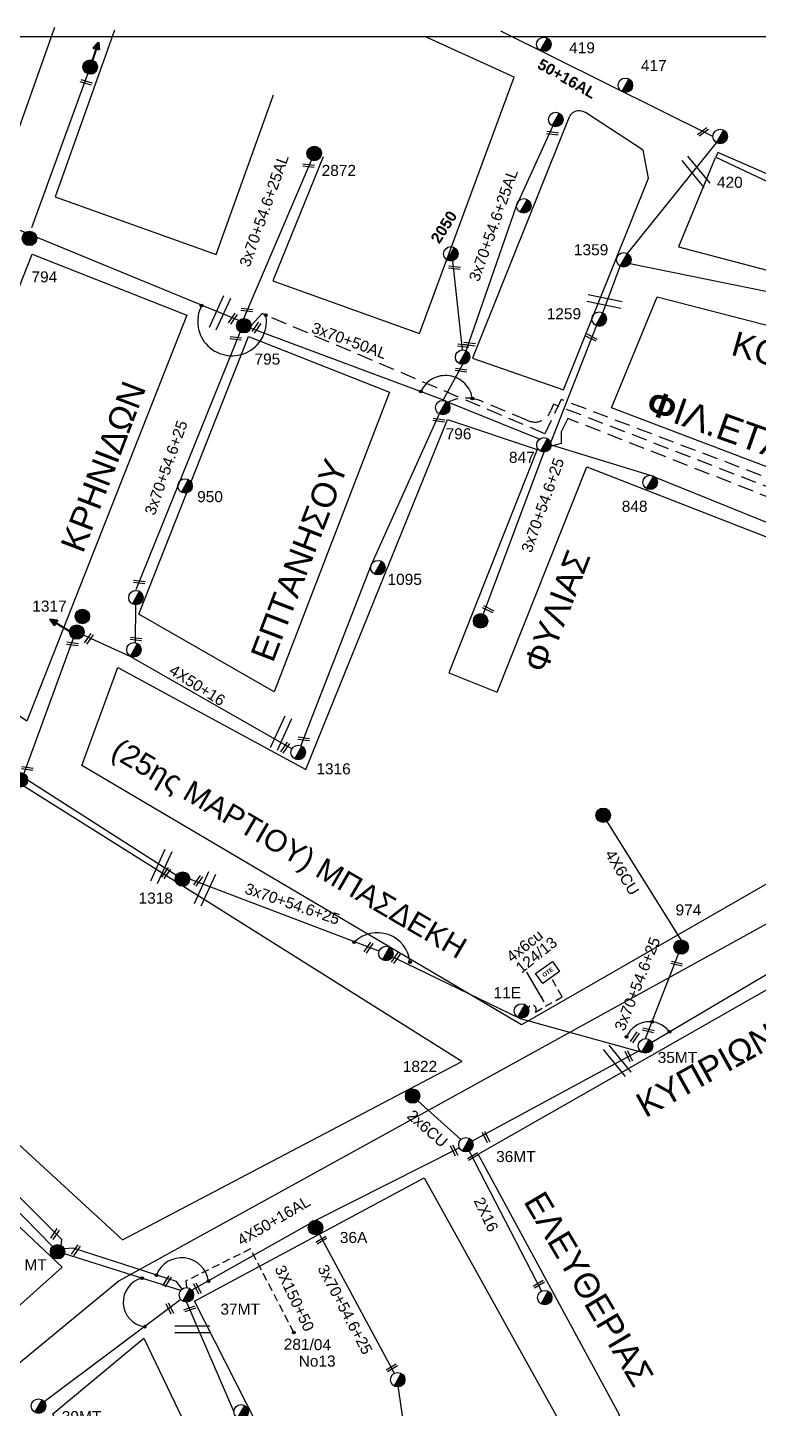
# Model space of a CAD drawing. Header units: millimetres. Extents: x -2449 to 2989, y 8 to 1056.
# Drawn here: x 182.3 to 301.2, y 811.9 to 1036.5 of the extents above; entities that cross this region are included whole.
import ezdxf

# ---------------------------------------------------------------- set-up
doc = ezdxf.new("R2010")
doc.units = ezdxf.units.MM
doc.linetypes.add('DASHED', pattern=[19.05, 12.7, -6.35])
for name, color, linetype in [('Pillar OTE', 7, 'Continuous'), ('Άγνωστα', 7, 'Continuous'), ('Γυμνά εναέρια ΧΤ και ΦΟΠ (3Φ)   4x50+16AL', 7, 'Continuous'), ('Επίτονοι', 7, 'Continuous'), ('Επιγραφές - Σχήματα', 7, 'Continuous'), ('Καλώδια ΧΤ   4x6CU', 7, 'DASHED'), ('Μηχανική τομή', 7, 'Continuous'), ('Στύλος Ξύλινος', 7, 'Continuous'), ('Στύλος Ξύλινος @ 1', 7, 'Continuous'), ('Στύλος ΦΜ', 7, 'Continuous'), ('Στύλος ΦΜ @ 1', 7, 'Continuous'), ('Συνδέσεις', 7, 'Continuous'), ('Συνεστραμμένα ΧΤ   3x70+54.6+25 AL', 7, 'SYN_LINE'), ('Τομή', 7, 'Continuous'), ('Υπόβαθρο ΔΕΗ', 7, 'Continuous'), ('Υπόγεια Καλώδια Δικτύου ΧΤ   .075', 7, 'DASHED'), ('Υπόγεια καλώδια Παροχών ΧΤ   4x6', 7, 'DASHED')]:
    doc.layers.add(name, color=color, linetype=linetype)
doc.styles.add('arial', font='arial.ttf')
doc.styles.get("Standard").update_dxf_attribs({"font": 'arial.ttf'})
doc.linetypes.add('SYN_LINE', pattern='A,0.5,-0.0001,["/\\/\\/\\/",Standard,S=0.1,R=0,X=0,Y=-0.05],-0.25', length=0.7501)
doc.dimstyles.new('ISO-25', dxfattribs={"dimtxt": 2.5, "dimasz": 2.5, "dimexe": 1.25, "dimexo": 0.625, "dimtad": 1, "dimtxsty": 'Standard', "dimcen": 2.5, "dimadec": 0, "dimazin": 0, "dimtfac": 1, "dimtmove": 0, "dimatfit": 3, "dimfxl": 1, "dimarcsym": 0})

# ---------------------------------------------------------------- blocks, each defined once
blk = doc.blocks.new('ΥΠΑΡΧΩΝ ΤΣΙΜΕΝΤΕΝΙΟΣ ΣΤΥΛΟΣ')
at = {"layer": 'Στύλος ΦΜ'}
blk.add_hatch(color=7, dxfattribs=at).paths.add_polyline_path([(-1.29, -2.28, 0.574793), (2.62, 0, 0.268822), (1.3, 2.27)])
at = {"layer": 'Στύλος ΦΜ', "color": 7}
blk.add_line((-1.29, -2.28), (1.3, 2.27), dxfattribs=at)
blk.add_circle((0, 0), 2.62, dxfattribs=at)
at = {"layer": 'Στύλος ΦΜ', "flags": 4}
for tag, p in [('ΑΡΙΘΜΟΣ', (-4.68, 8.05)), ('ΤΥΠΟΣ', (-4.91, 3.03))]:
    blk.add_attdef(tag, p, '', height=4, dxfattribs=at)
blk = doc.blocks.new('ΥΠΑΡΧΩΝ ΞΥΛΙΝΟΣ ΣΤΥΛΟΣ')
at = {"layer": 'Στύλος Ξύλινος'}
h = blk.add_hatch(color=7, dxfattribs=at)
h.paths.add_polyline_path([(-2.62, 0, 0.270008), (-1.29, -2.28), (1.3, 2.27, 0.576266)])
h.paths.add_polyline_path([(-1.29, -2.28, 0.574793), (2.62, 0, 0.268822), (1.3, 2.27)])
at = {"layer": 'Στύλος Ξύλινος', "color": 7}
blk.add_line((-1.29, -2.28), (1.3, 2.27), dxfattribs=at)
blk.add_circle((0, 0), 2.62, dxfattribs=at)
at = {"layer": 'Στύλος Ξύλινος', "flags": 4}
for tag, p in [('ΑΡΙΘΜΟΣ', (-4.91, 8.6)), ('ΤΥΠΟΣ', (-4.85, 3.39))]:
    blk.add_attdef(tag, p, '', height=4, dxfattribs=at)
blk = doc.blocks.new('ΜΗΧΑΝΙΚΗ ΤΟΜΗ')
at = {"layer": 'Μηχανική τομή', "ltscale": 40}
for p, q in [((-1.89, 0.78), (1.89, 0.78)), ((1.89, 0), (-1.89, 0))]:
    blk.add_line(p, q, dxfattribs=at)
blk = doc.blocks.new('ΤΟΜΗ')
at = {"layer": 'Τομή', "ltscale": 40}
for p, q in [((-5.68, 0), (5.68, 0)), ((5.68, -2.33), (-5.68, -2.33))]:
    blk.add_line(p, q, dxfattribs=at)
blk = doc.blocks.new('ΕΠΙΤΟΝΟΣ')
at = {"layer": 'Επίτονοι', "lineweight": 40, "ltscale": 40}
blk.add_hatch(color=256, dxfattribs=at).paths.add_polyline_path([(-1.13, 6.47), (0, 9.1), (1.13, 6.47)])
for p, q in [((-1.13, 6.47), (0, 9.1)), ((1.13, 6.47), (-1.13, 6.47)), ((-1.13, 6.47), (0, 6.47)), ((0, 9.1), (1.13, 6.47)), ((0, 6.47), (0, 0))]:
    blk.add_line(p, q, dxfattribs=at)
blk = doc.blocks.new('_ΣΥΝΔΕΣΗ')
at = {"layer": 'Συνδέσεις', "linetype": 'SYN_LINE', "ltscale": 40}
blk.add_hatch(color=256, dxfattribs=at).paths.add_polyline_path([(0.5, -0.01, 1), (-0.5, -0.01, 1)])
at = {"layer": 'Συνδέσεις'}
blk.add_circle((0, -0.01), 0.5, dxfattribs=at)
blk = doc.blocks.new('PILLAR ΟΤΕ')
at = {"layer": 'Pillar OTE', "ltscale": 40}
blk.add_lwpolyline([(-3.31, 2.02), (3.39, 2.02), (3.39, -1.99), (-3.31, -1.99)], close=True, dxfattribs=at)
at = {"layer": 'Pillar OTE', "insert": (-1.81, 0.71), "char_height": 1.3575, "width": 109.961, "attachment_point": 1}
blk.add_mtext('{\\fArial|b1|i0|c161|p34;OTE}', dxfattribs=at)

msp = doc.modelspace()

# ---------------------------------------------------------------- linework, layer by layer
at = {"layer": 'Άγνωστα', "ltscale": 20}
msp.add_lwpolyline([(293.84, 1018.81), (259.31, 1035.93)], dxfattribs=at)
at = {"layer": 'Άγνωστα', "color": 6, "linetype": 'SYN_LINE', "ltscale": 20}
msp.add_lwpolyline([(279.92, 999.76), (294.44, 1017.79)], dxfattribs=at)
at = {"layer": 'Άγνωστα', "color": 30}
msp.add_lwpolyline([(216.7, 988.85), (182.45, 1002.95), (155.49, 1014.29), (153.4, 1015.03), (119.16, 1016.79)], dxfattribs=at)
at = {"layer": 'Άγνωστα', "color": 62, "linetype": 'SYN_LINE', "ltscale": 20}
for points in [[(217.53, 989.19), (228.51, 1014.95)], [(288.66, 888.1), (276.61, 907.36)]]:
    msp.add_lwpolyline(points, dxfattribs=at)
at = {"layer": 'Άγνωστα', "color": 6, "linetype": 'SYN_LINE', "ltscale": 10}
msp.add_lwpolyline([(275.93, 990.11), (278.75, 997.72)], dxfattribs=at)
at = {"layer": 'Άγνωστα', "color": 62}
msp.add_lwpolyline([(250.31, 975.78), (218.63, 987.6)], dxfattribs=at)
at = {"layer": 'Άγνωστα', "color": 85}
msp.add_lwpolyline([(265.63, 969.56), (250.46, 975.71)], dxfattribs=at)
at = {"layer": 'Άγνωστα', "color": 85, "linetype": 'SYN_LINE', "ltscale": 20}
msp.add_lwpolyline([(249.29, 973.67), (238.26, 949.13), (226.8, 919.69)], dxfattribs=at)
at = {"layer": 'Άγνωστα', "color": 62, "linetype": 'SYN_LINE', "ltscale": 8}
msp.add_lwpolyline([(199.9, 936.44), (199.97, 942.6)], dxfattribs=at)
at = {"layer": 'Άγνωστα', "color": 62, "linetype": 'Continuous', "ltscale": 20}
msp.add_lwpolyline([(225.35, 919.17), (199.01, 934.18), (191.41, 937.68)], dxfattribs=at)
at = {"layer": 'Γυμνά εναέρια ΧΤ και ΦΟΠ (3Φ)   4x50+16AL', "color": 1, "ltscale": 0.2}
for points in [[(189.76, 937.15), (181.75, 915.14)], [(182.34, 914.12), (206.56, 898.62)]]:
    msp.add_lwpolyline(points, dxfattribs=at)
at = {"layer": 'Γυμνά εναέρια ΧΤ και ΦΟΠ (3Φ)   4x50+16AL', "color": 27, "linetype": 'SYN_LINE', "ltscale": 20}
msp.add_lwpolyline([(281.84, 870.03), (254.68, 855.35)], dxfattribs=at)
at = {"layer": 'Γυμνά εναέρια ΧΤ και ΦΟΠ (3Φ)   4x50+16AL', "color": 27, "linetype": 'SYN_LINE', "ltscale": 10}
msp.add_lwpolyline([(252.84, 855.61), (245.85, 861.9)], dxfattribs=at)
at = {"layer": 'Γυμνά εναέρια ΧΤ και ΦΟΠ (3Φ)   4x50+16AL', "color": 27, "ltscale": 0.2}
for points in [[(252.58, 854.28), (229.17, 842.46), (209.07, 831.09)], [(254.16, 853.7), (265.93, 830.94)]]:
    msp.add_lwpolyline(points, dxfattribs=at)
at = {"layer": 'Γυμνά εναέρια ΧΤ και ΦΟΠ (3Φ)   4x50+16AL', "color": 173, "ltscale": 0.2}
msp.add_lwpolyline([(207.28, 829.56), (185.06, 812.95)], dxfattribs=at)
at = {"layer": 'Επιγραφές - Σχήματα', "color": 27, "linetype": 'SYN_LINE', "ltscale": 15}
msp.add_line((242.5, 815.91), (244.8, 800.15), dxfattribs=at)
at = {"layer": 'Επιγραφές - Σχήματα'}
msp.add_lwpolyline([(38.83, 1035.06), (2041.73, 1035.06), (2041.73, 41.17), (38.83, 41.17)], close=True, dxfattribs=at)
at = {"layer": 'Επιγραφές - Σχήματα', "color": 85, "linetype": 'Continuous', "ltscale": 0.2}
msp.add_lwpolyline([(313.6, 896.8), (197.26, 832.6), (133.72, 780.28)], dxfattribs=at)
at = {"layer": 'Επιγραφές - Σχήματα', "linetype": 'Continuous', "ltscale": 0.2}
msp.add_arc((239.22, 883.9), 5.36, 5.9885, 134.3611, dxfattribs=at)
at = {"layer": 'Επιγραφές - Σχήματα', "color": 7, "linetype": 'Continuous', "ltscale": 0.15}
msp.add_arc((283.51, 870.73), 4.05, 36.5988, 156.9443, dxfattribs=at)
at = {"layer": 'Επιγραφές - Σχήματα', "ltscale": 20}
for centre, radius, start, end in [((207.4, 831.98), 4.4, 7.6633, 159.2266), ((201.9, 829.14), 4.01, 103.308, 262.7354)]:
    msp.add_arc(centre, radius, start, end, dxfattribs=at)
at = {"layer": 'Συνεστραμμένα ΧΤ   3x70+54.6+25 AL', "color": 85, "ltscale": 15}
for p, q in [((261.88, 1007.52), (267.78, 1020.49)), ((253.11, 984.08), (251.52, 998.58))]:
    msp.add_line(p, q, dxfattribs=at)
at = {"layer": 'Συνεστραμμένα ΧΤ   3x70+54.6+25 AL', "color": 85, "ltscale": 20}
msp.add_line((253.69, 983.92), (261.88, 1007.52), dxfattribs=at)
at = {"layer": 'Συνεστραμμένα ΧΤ   3x70+54.6+25 AL', "color": 6, "ltscale": 20}
msp.add_line((280.33, 998.11), (312.19, 991.67), dxfattribs=at)
at = {"layer": 'Συνεστραμμένα ΧΤ   3x70+54.6+25 AL', "color": 85, "ltscale": 8}
msp.add_line((253.11, 981.72), (249.87, 975.87), dxfattribs=at)
at = {"layer": 'Συνεστραμμένα ΧΤ   3x70+54.6+25 AL', "color": 62, "ltscale": 20}
msp.add_line((283.88, 871.44), (317.68, 891.45), dxfattribs=at)
at = {"layer": 'Συνεστραμμένα ΧΤ   3x70+54.6+25 AL', "color": 62, "linetype": 'SYN_LINE', "ltscale": 20}
for p, q in [((240.64, 885.87), (262.5, 875.3)), ((262.5, 875.3), (282.29, 869.82))]:
    msp.add_line(p, q, dxfattribs=at)
at = {"layer": 'Συνεστραμμένα ΧΤ   3x70+54.6+25 AL', "color": 30, "ltscale": 20}
msp.add_line((208.17, 829.15), (215.9, 811.32), dxfattribs=at)
at = {"layer": 'Συνεστραμμένα ΧΤ   3x70+54.6+25 AL', "color": 30, "linetype": 'SYN_LINE', "ltscale": 20}
msp.add_lwpolyline([(183.04, 1003.97), (192.13, 1028.99)], dxfattribs=at)
at = {"layer": 'Συνεστραμμένα ΧΤ   3x70+54.6+25 AL', "color": 62, "linetype": 'SYN_LINE', "ltscale": 20}
for points in [[(199.99, 945.12), (216.95, 986.99)], [(239.53, 886.26), (208.73, 897.99)]]:
    msp.add_lwpolyline(points, dxfattribs=at)
at = {"layer": 'Συνεστραμμένα ΧΤ   3x70+54.6+25 AL', "color": 151, "linetype": 'SYN_LINE', "ltscale": 20}
for points in [[(267.47, 969.01), (274.91, 987.99)], [(267.53, 968.63), (283.62, 963.71), (318.5, 949.6), (354.59, 934.08)], [(266.35, 967.45), (256.45, 941.1)]]:
    msp.add_lwpolyline(points, dxfattribs=at)
at = {"layer": 'Συνεστραμμένα ΧΤ   3x70+54.6+25 AL', "color": 62, "linetype": 'SYN_LINE', "ltscale": 15}
msp.add_lwpolyline([(282.87, 872.02), (288.23, 885.82)], dxfattribs=at)
at = {"layer": 'Συνεστραμμένα ΧΤ   3x70+54.6+25 AL', "color": 173, "linetype": 'SYN_LINE', "ltscale": 20}
for points in [[(147.03, 876.49), (168.1, 856.85), (186.39, 838.2)], [(207.26, 831.07), (188.34, 837.01)]]:
    msp.add_lwpolyline(points, dxfattribs=at)
at = {"layer": 'Συνεστραμμένα ΧΤ   3x70+54.6+25 AL', "color": 27, "linetype": 'SYN_LINE', "ltscale": 20}
for points in [[(187.8, 838.38), (187.89, 839.37), (170.07, 857.13), (168.36, 856.64)], [(207.46, 831.26), (206.54, 832.49), (189.75, 837.92), (188.3, 837.82)]]:
    msp.add_lwpolyline(points, dxfattribs=at)
at = {"layer": 'Υπόβαθρο ΔΕΗ'}
for points in [[(186.7, 1036.51), (178.42, 1013.08), (159.69, 1020.93)], [(196.5, 1036.08), (186.81, 1008.99), (213.04, 999.62), (222.32, 1025.57)], [(230.44, 1015.5), (222.25, 995.34), (246.09, 986.77), (261.52, 1028.46), (246.96, 1035.08)], [(294.2, 1015.35), (288.25, 1000.83), (350.26, 984.54), (342.69, 1018.41)], [(294.29, 1015.44), (304.86, 1010.45), (345.82, 1017.52), (345.57, 1018.85), (304.7, 1011.78), (294.63, 1016.19), (294.29, 1015.44)], [(154.13, 1011.27), (175.53, 1003.15), (152.99, 948.89), (160.98, 943.63), (183.09, 999.65), (208.26, 989.71), (182.19, 923.66), (159.42, 939.42)], [(277.35, 974.67), (284.74, 992.74), (352.88, 975.15), (359.41, 945.53), (357.09, 944.36), (277.35, 974.67)], [(200.44, 941.08), (218.27, 986.26), (241.21, 977.21), (222.47, 928.47), (200.44, 941.08)], [(41.19, 983.27), (197.79, 839.27), (253, 868.32), (153.12, 931.05)], [(265.26, 967.87), (250.85, 931.53), (258.76, 928.39), (273.3, 965.05), (354.94, 933.23), (355.91, 927.84), (262.67, 874.27), (191.18, 916.44), (197.01, 932.42), (227.62, 915.79), (250.67, 972.78), (265.26, 967.87)], [(400.75, 773.51), (253.16, 743.4), (209.52, 829.3), (246.88, 849.35), (270.78, 806.32), (278.67, 810.7), (255.64, 853.24), (361.36, 913.47), (368.45, 909.71), (400.75, 773.51)], [(146.34, 874.11), (187.96, 834.85), (107.17, 762.52), (95.09, 769.75), (146.34, 874.11)], [(228.23, 726.2), (186.42, 810.97), (201.23, 823.27), (245.28, 731.4), (402.94, 762.66), (410.63, 726.48)]]:
    msp.add_lwpolyline(points, dxfattribs=at)
msp.add_lwpolyline([(254.7, 982.72), (269.54, 977.57), (283.36, 1012), (282.49, 1016.6), (273.09, 1022.69, 0.522417), (270.3, 1021.55), (254.7, 982.72)], format="xyb", dxfattribs=at)
at = {"layer": 'Υπόγεια Καλώδια Δικτύου ΧΤ   .075', "color": 30, "linetype": 'DASHED', "ltscale": 0.2}
msp.add_lwpolyline([(330.18, 952.81), (269.16, 976.01), (266.48, 970.45), (220.48, 989.99), (218.71, 988.01)], dxfattribs=at)
at = {"layer": 'Υπόγεια Καλώδια Δικτύου ΧΤ   .075', "color": 62, "linetype": 'DASHED', "ltscale": 0.2}
msp.add_lwpolyline([(329.26, 951.53), (267.9, 975.23), (267.44, 974.21, -0.47133), (263.56, 972.67), (256.07, 975.78, 0.214775), (250.81, 975.58)], format="xyb", dxfattribs=at)
at = {"layer": 'Υπόγεια Καλώδια Δικτύου ΧΤ   .075', "color": 85, "linetype": 'DASHED', "ltscale": 0.2}
msp.add_lwpolyline([(328.73, 949.95), (270.22, 972.93), (269.13, 970.74), (269.13, 968.87), (267.52, 968.44)], dxfattribs=at)
at = {"layer": 'Υπόγεια Καλώδια Δικτύου ΧΤ   .075', "color": 27, "linetype": 'SYN_LINE', "ltscale": 20}
msp.add_lwpolyline([(229.81, 840.18), (241.99, 817.57)], dxfattribs=at)
at = {"layer": 'Υπόγεια Καλώδια Δικτύου ΧΤ   .075', "color": 27, "linetype": 'DASHED', "ltscale": 0.1}
msp.add_lwpolyline([(225.64, 824.21), (218.61, 837.82), (208.09, 832.6), (208.17, 831.5)], dxfattribs=at)
at = {"layer": 'Υπόγεια Καλώδια Δικτύου ΧΤ   .075', "ltscale": 20}
for centre, radius, start, end in [((215.6, 988.72), 5.59, 152.4294, 11.9743), ((250.34, 975.51), 4.4, 7.6633, 155.8698)]:
    msp.add_arc(centre, radius, start, end, dxfattribs=at)
at = {"layer": 'Υπόγεια καλώδια Παροχών ΧΤ   4x6', "color": 62, "linetype": 'DASHED', "ltscale": 0.1}
msp.add_lwpolyline([(263.79, 876.96, -1.228381), (264.95, 876.35), (269.29, 878.84), (267.5, 881.97)], format="xyb", dxfattribs=at)

# ---------------------------------------------------------------- block references
at = {"layer": 'Pillar OTE', "xscale": 0.5, "yscale": 0.5, "zscale": 0.5, "rotation": 35.49474023300456}
msp.add_blockref('PILLAR ΟΤΕ', (266.92, 882.78), dxfattribs=at)
at = {"layer": 'Επίτονοι'}
for p, xscale, yscale, zscale, rotation in [((192.59, 1030.29), 0.449999999999844, 0.449999999999844, 0.449999999999844, 341.4601199995834), ((189.43, 938.13), 0.4499999999998131, 0.4499999999998131, 0.4499999999998131, 58.12569008959393)]:
    msp.add_blockref('ΕΠΙΤΟΝΟΣ', p, dxfattribs=dict(at, xscale=xscale, yscale=yscale, zscale=zscale, rotation=rotation))
at = {"layer": 'Μηχανική τομή'}
for p, xscale, yscale, zscale, rotation in [((191.81, 1027.43), 0.4999999999999997, 0.4999999999999997, 0.4999999999999997, 344.2058916035523), ((292.34, 1019.39), 0.5000000000000183, 0.5000000000000183, 0.5000000000000183, 36.28986384865626), ((267.71, 1019.14), 0.4999999999999997, 0.4999999999999997, 0.4999999999999997, 352.7502968959839), ((228.03, 1013.85), 0.4999999999999997, 0.4999999999999997, 0.4999999999999997, 352.7502968959839), ((251.78, 997.26), 0.4999999999999997, 0.4999999999999997, 0.4999999999999997, 352.7502968959839), ((217.98, 990.38), 0.4999999999999997, 0.4999999999999997, 0.4999999999999997, 352.7502968959839), ((215.58, 989.27), 0.50000000000025, 0.50000000000025, 0.50000000000025, 235.9981890656983), ((219.43, 987.83), 0.50000000000025, 0.50000000000025, 0.50000000000025, 235.9981890656983), ((216.16, 985.76), 0.4999999999999927, 0.4999999999999927, 0.4999999999999927, 352.7502968959855), ((274.16, 986.25), 0.4999999999999999, 0.4999999999999999, 0.4999999999999999, 153.2845514075219), ((253.21, 984.57), 0.4999999999999997, 0.4999999999999997, 0.4999999999999997, 352.7502968959839), ((254.2, 984.83), 0.4999999999999997, 0.4999999999999997, 0.4999999999999997, 352.7502968959839), ((252.82, 980.59), 0.4999999999999927, 0.4999999999999927, 0.4999999999999927, 352.7502968959855), ((249.23, 972.45), 0.4999999999999997, 0.4999999999999997, 0.4999999999999997, 352.7502968959839), ((200.48, 946.13), 0.4999999999999997, 0.4999999999999997, 0.4999999999999997, 352.7502968959839), ((257.36, 942.05), 0.4999999999999999, 0.4999999999999999, 0.4999999999999999, 153.2845514075219), ((192.47, 936.95), 0.4999999999999993, 0.4999999999999993, 0.4999999999999993, 54.91932003904387), ((199.96, 936.85), 0.4999999999999927, 0.4999999999999927, 0.4999999999999927, 352.7502968959855), ((189.62, 936.05), 0.4999999999999927, 0.4999999999999927, 0.4999999999999927, 352.7502968959855), ((227.24, 920.6), 0.4999999999999997, 0.4999999999999997, 0.4999999999999997, 352.7502968959839), ((224.41, 919.26), 0.4999999999999992, 0.4999999999999992, 0.4999999999999992, 54.91932003904387), ((182.27, 915.78), 0.4999999999999927, 0.4999999999999927, 0.4999999999999927, 352.7502968959855), ((205.05, 898.85), 0.5000000000000332, 0.5000000000000332, 0.5000000000000332, 54.91932003904613), ((210.24, 897.59), 0.5000000000000332, 0.5000000000000332, 0.5000000000000332, 54.91932003904613), ((237.96, 886.71), 0.5000000000000332, 0.5000000000000332, 0.5000000000000332, 54.91932003904613), ((242.39, 885.02), 0.5000000000000332, 0.5000000000000332, 0.5000000000000332, 54.91932003904613), ((287.9, 884.03), 0.4999999999999997, 0.4999999999999997, 0.4999999999999997, 346.6079102140548), ((280.98, 872.33), 0.50000000000025, 0.50000000000025, 0.50000000000025, 235.9981890656983), ((283.26, 873.21), 0.4999999999999997, 0.4999999999999997, 0.4999999999999997, 346.6079102140548), ((279.97, 869.08), 0.4999999999999999, 0.4999999999999999, 0.4999999999999999, 296.5928628594707), ((256.75, 855.91), 0.5, 0.5, 0.5, 296.5928628594707), ((251.55, 853.73), 0.4999999999999725, 0.4999999999999725, 0.4999999999999725, 296.5928628594745), ((254.7, 853.01), 0.5000000000000023, 0.5000000000000023, 0.5000000000000023, 211.2135592360036), ((186.96, 840.11), 0.4999999999999995, 0.4999999999999995, 0.4999999999999995, 55.41876179338287), ((190.35, 837.49), 0.4999999999999995, 0.4999999999999995, 0.4999999999999995, 55.41876179338287), ((230.03, 839.39), 0.5000000000000023, 0.5000000000000023, 0.5000000000000023, 211.2135592360036), ((205.18, 832.43), 0.4999999999999995, 0.4999999999999995, 0.4999999999999995, 55.41876179338287), ((209.79, 831.29), 0.4999999999999725, 0.4999999999999725, 0.4999999999999725, 296.5928628594745), ((265.41, 832.25), 0.5000000000000023, 0.5000000000000023, 0.5000000000000023, 211.2135592360036), ((205.3, 828.02), 0.4999999999999725, 0.4999999999999725, 0.4999999999999725, 296.5928628594745), ((208.79, 827.86), 0.4999999999999995, 0.4999999999999995, 0.4999999999999995, 19.18216314580781), ((241.5, 818.65), 0.5000000000000023, 0.5000000000000023, 0.5000000000000023, 211.2135592360036)]:
    msp.add_blockref('ΜΗΧΑΝΙΚΗ ΤΟΜΗ', p, dxfattribs=dict(at, xscale=xscale, yscale=yscale, zscale=zscale, rotation=rotation))
at = {"layer": 'Στύλος Ξύλινος @ 1', "ltscale": 40, "xscale": 0.4499999999998181, "yscale": 0.4499999999998181, "zscale": 0.4499999999998181}
for p in [(192.53, 1030.1), (190.34, 938.18), (256.04, 939.99), (275.99, 908.36)]:
    msp.add_blockref('ΥΠΑΡΧΩΝ ΞΥΛΙΝΟΣ ΣΤΥΛΟΣ', p, dxfattribs=at)
at = {"layer": 'Στύλος Ξύλινος @ 1', "ltscale": 40}
ref = msp.add_blockref('ΥΠΑΡΧΩΝ ΞΥΛΙΝΟΣ ΣΤΥΛΟΣ', (228.97, 1016.04), dxfattribs=dict(at, xscale=0.4499999999998181, yscale=0.4499999999998181, zscale=0.4499999999998181))
ref.add_attrib('ΤΥΠΟΣ', '2872', (230.18, 1012.38), dxfattribs={"layer": 'Στύλος Ξύλινος', "height": 1.8, "flags": 4})
ref = msp.add_blockref('ΥΠΑΡΧΩΝ ΞΥΛΙΝΟΣ ΣΤΥΛΟΣ', (182.64, 1002.22), dxfattribs=dict(at, xscale=0.4499999999998181, yscale=0.4499999999998181, zscale=0.4499999999998181))
ref.add_attrib('ΤΥΠΟΣ', '794', (182.97, 995.06), dxfattribs={"layer": 'Στύλος Ξύλινος', "height": 1.8, "flags": 4})
ref = msp.add_blockref('ΥΠΑΡΧΩΝ ΞΥΛΙΝΟΣ ΣΤΥΛΟΣ', (217.53, 988.01), dxfattribs=dict(at, xscale=0.4499999999998181, yscale=0.4499999999998181, zscale=0.4499999999998181))
ref.add_attrib('ΤΥΠΟΣ', '795', (219.25, 981.69), dxfattribs={"layer": 'Στύλος Ξύλινος', "height": 1.8, "flags": 4})
ref = msp.add_blockref('ΥΠΑΡΧΩΝ ΞΥΛΙΝΟΣ ΣΤΥΛΟΣ', (191.25, 940.71), dxfattribs=dict(at, xscale=0.4499999999998181, yscale=0.4499999999998181, zscale=0.4499999999998181))
ref.add_attrib('ΤΥΠΟΣ', '1317', (183.1, 941.49), dxfattribs={"layer": 'Στύλος Ξύλινος', "height": 1.8, "flags": 4})
ref = msp.add_blockref('ΥΠΑΡΧΩΝ ΞΥΛΙΝΟΣ ΣΤΥΛΟΣ', (181.17, 914.12), dxfattribs=dict(at, xscale=0.4499999999998181, yscale=0.4499999999998181, zscale=0.4499999999998181))
ref.add_attrib('ΤΥΠΟΣ', '1319', (173.54, 910.29), dxfattribs={"layer": 'Στύλος Ξύλινος', "height": 1.8, "flags": 4})
ref = msp.add_blockref('ΥΠΑΡΧΩΝ ΞΥΛΙΝΟΣ ΣΤΥΛΟΣ', (207.55, 897.99), dxfattribs=dict(at, xscale=0.4499999999998181, yscale=0.4499999999998181, zscale=0.4499999999998181))
ref.add_attrib('ΤΥΠΟΣ', '1318', (200.39, 893.99), dxfattribs={"layer": 'Στύλος Ξύλινος', "height": 1.8, "flags": 4})
ref = msp.add_blockref('ΥΠΑΡΧΩΝ ΞΥΛΙΝΟΣ ΣΤΥΛΟΣ', (288.66, 886.92), dxfattribs=dict(at, xscale=0.4499999999998181, yscale=0.4499999999998181, zscale=0.4499999999998181))
ref.add_attrib('ΤΥΠΟΣ', '974', (287.75, 892.07), dxfattribs={"layer": 'Στύλος Ξύλινος', "height": 1.8, "flags": 4})
ref = msp.add_blockref('ΥΠΑΡΧΩΝ ΞΥΛΙΝΟΣ ΣΤΥΛΟΣ', (244.98, 862.68), dxfattribs=dict(at, xscale=0.4499999999998181, yscale=0.4499999999998181, zscale=0.4499999999998181))
ref.add_attrib('ΤΥΠΟΣ', '1822', (243.38, 866.61), dxfattribs={"layer": 'Στύλος Ξύλινος', "height": 1.8, "flags": 4})
ref = msp.add_blockref('ΥΠΑΡΧΩΝ ΞΥΛΙΝΟΣ ΣΤΥΛΟΣ', (229.17, 841.28), dxfattribs=dict(at, xscale=0.4499999999998181, yscale=0.4499999999998181, zscale=0.4499999999998181))
ref.add_attrib('ΤΥΠΟΣ', '36Α', (233.14, 838.77), dxfattribs={"layer": 'Στύλος Ξύλινος', "height": 1.8, "flags": 4})
ref = msp.add_blockref('ΥΠΑΡΧΩΝ ΞΥΛΙΝΟΣ ΣΤΥΛΟΣ', (187.22, 837.36), dxfattribs=dict(at, xscale=0.4499999999998181, yscale=0.4499999999998181, zscale=0.4499999999998181))
ref.add_attrib('ΤΥΠΟΣ', '81 ΜΤ', (178.32, 834.34), dxfattribs={"layer": 'Στύλος Ξύλινος', "height": 1.8, "flags": 4})
at = {"layer": 'Στύλος ΦΜ @ 1', "ltscale": 40}
ref = msp.add_blockref('ΥΠΑΡΧΩΝ ΤΣΙΜΕΝΤΕΝΙΟΣ ΣΤΥΛΟΣ', (266.33, 1033.79), dxfattribs=dict(at, xscale=0.4499999999998181, yscale=0.4499999999998181, zscale=0.4499999999998181))
ref.add_attrib('ΤΥΠΟΣ', '419', (270.44, 1032.33), dxfattribs={"layer": 'Στύλος ΦΜ', "height": 1.8, "flags": 4})
ref = msp.add_blockref('ΥΠΑΡΧΩΝ ΤΣΙΜΕΝΤΕΝΙΟΣ ΣΤΥΛΟΣ', (279.59, 1027.13), dxfattribs=dict(at, xscale=0.4499999999998181, yscale=0.4499999999998181, zscale=0.4499999999998181))
ref.add_attrib('ΤΥΠΟΣ', '417', (282.11, 1029.44), dxfattribs={"layer": 'Στύλος ΦΜ', "height": 1.8, "flags": 4})
at = {"layer": 'Στύλος ΦΜ @ 1', "ltscale": 40, "xscale": 0.4499999999998181, "yscale": 0.4499999999998181, "zscale": 0.4499999999998181}
for p in [(268.27, 1021.56), (263.06, 1007.52), (251.19, 999.71), (253.11, 982.9), (199.97, 943.78), (199.64, 935.29), (240.64, 885.87), (266.47, 829.89), (242.55, 816.53), (217.08, 811.32)]:
    msp.add_blockref('ΥΠΑΡΧΩΝ ΤΣΙΜΕΝΤΕΝΙΟΣ ΣΤΥΛΟΣ', p, dxfattribs=at)
at = {"layer": 'Στύλος ΦΜ @ 1', "ltscale": 40}
ref = msp.add_blockref('ΥΠΑΡΧΩΝ ΤΣΙΜΕΝΤΕΝΙΟΣ ΣΤΥΛΟΣ', (295.02, 1018.81), dxfattribs=dict(at, xscale=0.4499999999998181, yscale=0.4499999999998181, zscale=0.4499999999998181))
ref.add_attrib('ΤΥΠΟΣ', '420', (294.49, 1010.45), dxfattribs={"layer": 'Στύλος ΦΜ', "height": 1.8, "flags": 4})
ref = msp.add_blockref('ΥΠΑΡΧΩΝ ΤΣΙΜΕΝΤΕΝΙΟΣ ΣΤΥΛΟΣ', (279.33, 998.74), dxfattribs=dict(at, xscale=0.4499999999998181, yscale=0.4499999999998181, zscale=0.4499999999998181))
ref.add_attrib('ΤΥΠΟΣ', '1359', (271.22, 999.48), dxfattribs={"layer": 'Στύλος ΦΜ', "height": 1.8, "flags": 4})
ref = msp.add_blockref('ΥΠΑΡΧΩΝ ΤΣΙΜΕΝΤΕΝΙΟΣ ΣΤΥΛΟΣ', (275.34, 989.09), dxfattribs=dict(at, xscale=0.4499999999998181, yscale=0.4499999999998181, zscale=0.4499999999998181))
ref.add_attrib('ΤΥΠΟΣ', '1259', (266.79, 989.06), dxfattribs={"layer": 'Στύλος ΦΜ', "height": 1.8, "flags": 4})
ref = msp.add_blockref('ΥΠΑΡΧΩΝ ΤΣΙΜΕΝΤΕΝΙΟΣ ΣΤΥΛΟΣ', (249.87, 974.69), dxfattribs=dict(at, xscale=0.4499999999998181, yscale=0.4499999999998181, zscale=0.4499999999998181))
ref.add_attrib('ΤΥΠΟΣ', '796', (250.35, 969.53), dxfattribs={"layer": 'Στύλος ΦΜ', "height": 1.8, "flags": 4})
ref = msp.add_blockref('ΥΠΑΡΧΩΝ ΤΣΙΜΕΝΤΕΝΙΟΣ ΣΤΥΛΟΣ', (266.35, 968.63), dxfattribs=dict(at, xscale=0.4499999999998181, yscale=0.4499999999998181, zscale=0.4499999999998181))
ref.add_attrib('ΤΥΠΟΣ', '847', (260.65, 965.7), dxfattribs={"layer": 'Στύλος ΦΜ', "height": 1.8, "flags": 4})
ref = msp.add_blockref('ΥΠΑΡΧΩΝ ΤΣΙΜΕΝΤΕΝΙΟΣ ΣΤΥΛΟΣ', (207.95, 961.95), dxfattribs=dict(at, xscale=0.4499999999998181, yscale=0.4499999999998181, zscale=0.4499999999998181))
ref.add_attrib('ΤΥΠΟΣ', '950', (209.92, 959.31), dxfattribs={"layer": 'Στύλος ΦΜ', "height": 1.8, "flags": 4})
ref = msp.add_blockref('ΥΠΑΡΧΩΝ ΤΣΙΜΕΝΤΕΝΙΟΣ ΣΤΥΛΟΣ', (283.62, 962.53), dxfattribs=dict(at, xscale=0.4499999999998181, yscale=0.4499999999998181, zscale=0.4499999999998181))
ref.add_attrib('ΤΥΠΟΣ', '848', (279, 957.73), dxfattribs={"layer": 'Στύλος ΦΜ', "height": 1.8, "flags": 4})
ref = msp.add_blockref('ΥΠΑΡΧΩΝ ΤΣΙΜΕΝΤΕΝΙΟΣ ΣΤΥΛΟΣ', (239.34, 948.65), dxfattribs=dict(at, xscale=0.4499999999998181, yscale=0.4499999999998181, zscale=0.4499999999998181))
ref.add_attrib('ΤΥΠΟΣ', '1095', (240.89, 945.85), dxfattribs={"layer": 'Στύλος ΦΜ', "height": 1.8, "flags": 4})
ref = msp.add_blockref('ΥΠΑΡΧΩΝ ΤΣΙΜΕΝΤΕΝΙΟΣ ΣΤΥΛΟΣ', (226.37, 918.59), dxfattribs=dict(at, xscale=0.4499999999998181, yscale=0.4499999999998181, zscale=0.4499999999998181))
ref.add_attrib('ΤΥΠΟΣ', '1316', (229.32, 915.02), dxfattribs={"layer": 'Στύλος ΦΜ', "height": 1.8, "flags": 4})
ref = msp.add_blockref('ΥΠΑΡΧΩΝ ΤΣΙΜΕΝΤΕΝΙΟΣ ΣΤΥΛΟΣ', (262.7, 876.53), dxfattribs=dict(at, xscale=0.4499999999998181, yscale=0.4499999999998181, zscale=0.4499999999998181))
ref.add_attrib('ΤΥΠΟΣ', '11E', (258.15, 878.6), dxfattribs={"layer": 'Στύλος ΦΜ', "height": 1.8, "flags": 4})
ref = msp.add_blockref('ΥΠΑΡΧΩΝ ΤΣΙΜΕΝΤΕΝΙΟΣ ΣΤΥΛΟΣ', (282.87, 870.84), dxfattribs=dict(at, xscale=0.4499999999998181, yscale=0.4499999999998181, zscale=0.4499999999998181))
ref.add_attrib('ΤΥΠΟΣ', '35ΜΤ', (284.85, 868.06), dxfattribs={"layer": 'Στύλος ΦΜ', "height": 1.8, "flags": 4})
ref = msp.add_blockref('ΥΠΑΡΧΩΝ ΤΣΙΜΕΝΤΕΝΙΟΣ ΣΤΥΛΟΣ', (253.65, 854.76), dxfattribs=dict(at, xscale=0.4499999999998181, yscale=0.4499999999998181, zscale=0.4499999999998181))
ref.add_attrib('ΤΥΠΟΣ', '36ΜΤ', (258.56, 851.94), dxfattribs={"layer": 'Στύλος ΦΜ', "height": 1.8, "flags": 4})
ref = msp.add_blockref('ΥΠΑΡΧΩΝ ΤΣΙΜΕΝΤΕΝΙΟΣ ΣΤΥΛΟΣ', (208.17, 830.33), dxfattribs=dict(at, xscale=0.4499999999998181, yscale=0.4499999999998181, zscale=0.4499999999998181))
ref.add_attrib('ΤΥΠΟΣ', '37ΜΤ', (213.71, 827.12), dxfattribs={"layer": 'Στύλος ΦΜ', "height": 1.8, "flags": 4})
ref = msp.add_blockref('ΥΠΑΡΧΩΝ ΤΣΙΜΕΝΤΕΝΙΟΣ ΣΤΥΛΟΣ', (184.12, 812.24), dxfattribs=dict(at, xscale=0.4499999999998181, yscale=0.4499999999998181, zscale=0.4499999999998181))
ref.add_attrib('ΤΥΠΟΣ', '39ΜΤ', (187.9, 809.63), dxfattribs={"layer": 'Στύλος ΦΜ', "height": 1.8, "flags": 4})
at = {"layer": 'Συνδέσεις', "xscale": 0.4500000000000455, "yscale": 0.4500000000000455, "zscale": 0.4500000000000455}
for p in [(210.64, 991.32), (221.1, 989.73), (246.33, 977.32), (254.7, 976.17), (235.48, 887.73), (244.55, 884.46), (283.94, 874.77), (279.78, 872.32), (286.77, 873.15), (203.3, 833.54), (200.98, 833.05), (211.76, 832.57), (201.4, 825.17), (225.65, 824.21)]:
    msp.add_blockref('_ΣΥΝΔΕΣΗ', p, dxfattribs=at)
at = {"layer": 'Τομή'}
for p, xscale, yscale, zscale, rotation in [((291.52, 1013.42), 0.5000000000000339, 0.5000000000000339, 0.5000000000000339, 309.4875039332493), ((276.08, 991.36), 0.4999999999999999, 0.4999999999999999, 0.4999999999999999, 168.458854560623), ((213.09, 990.34), 0.5, 0.5, 0.5, 65.58490247211738), ((223.05, 921.97), 0.5000000000000187, 0.5000000000000187, 0.5000000000000187, 65.58490247211905), ((203.55, 900.29), 0.5000000000000187, 0.5000000000000187, 0.5000000000000187, 65.58490247211905), ((210.66, 896.62), 0.5000000000000187, 0.5000000000000187, 0.5000000000000187, 65.58490247211905), ((277.8, 868.05), 0.4999999999999976, 0.4999999999999976, 0.4999999999999976, 129.1210990666098)]:
    msp.add_blockref('ΤΟΜΗ', p, dxfattribs=dict(at, xscale=xscale, yscale=yscale, zscale=zscale, rotation=rotation))
at = {"layer": 'Τομή', "xscale": 0.5, "yscale": 0.5, "zscale": 0.5}
msp.add_blockref('ΤΟΜΗ', (209.13, 825.32), dxfattribs=at)

# ---------------------------------------------------------------- texts
at = {"layer": 'Άγνωστα', "linetype": 'SYN_LINE', "ltscale": 20, "char_height": 1.8, "attachment_point": 1, "style": 'arial'}
for s, insert, width, rotation in [('{\\fArial|b1|i0|c0|p34;50+16AL}', (266.01, 1031.57), 69.1904, 330.4532), ('3x70+54.6+25AL', (216.74, 998.03), 22.6102, 70.4008), ('{\\fArial|b1|i0|c0|p34;2050}', (247.8, 1002.19), 69.1904, 57.6132), ('3x70+50AL', (228.98, 988.65), 69.1904, 339.8279), ('\\A1;4X50+16', (206.17, 933.01), 69.1904, 327.5292), ('\\A1;2X16', (256.49, 846.45), 69.1904, 295.421)]:
    msp.add_mtext(s, dxfattribs=dict(at, insert=insert, width=width, rotation=rotation))
at = {"layer": 'Γυμνά εναέρια ΧΤ και ΦΟΠ (3Φ)   4x50+16AL', "ltscale": 40, "insert": (216.22, 839.83), "char_height": 1.8, "width": 69.1904, "attachment_point": 1, "rotation": 30.4984, "style": 'arial'}
msp.add_mtext('\\A1;4X50+16AL', dxfattribs=at)
at = {"layer": 'Επιγραφές - Σχήματα', "width": 157.7424, "attachment_point": 1}
for s, insert, char_height, rotation in [('ΚΟΡΥΤΣΑΣ', (297.66, 987.18), 4, 344.411), ('ΚΡΗΝΙΔΩΝ', (187.6, 952.25), 4, 69.1219), ('{\\fArial|b1|i0|c161|p34;Φ\\fArial|b0|i0|c161|p34;\\H1.083x;IΛ.ETAIPIAΣ}', (284.17, 977.95), 4, 340.4207), ('ΕΠΤΑΝΗΣΟΥ', (218.51, 934.47), 4, 69.1219), ('ΦΥΛΙΑΣ', (262.88, 932.65), 4, 69.1219), ('(25ης ΜΑΡΤΙΟΥ) ΜΠΑΣΔΕΚΗ', (197.44, 921.04), 3.5, 329.7104), ('ΚΥΠΡΙΩΝ ΑΓΩΝΙΣΤΩΝ', (280.89, 862.58), 4, 29.0565), ('ΕΛΕΥΘΕΡΙΑΣ', (266.38, 847.58), 4, 300.5977)]:
    msp.add_mtext(s, dxfattribs=dict(at, insert=insert, char_height=char_height, rotation=rotation))
at = {"layer": 'Επιγραφές - Σχήματα', "linetype": 'SYN_LINE', "ltscale": 20, "char_height": 1.8, "width": 69.1904, "attachment_point": 1, "style": 'arial'}
for s, insert, rotation in [('\\A1;281/04', (224.03, 823.23), 359.0277), ('\\pt7.2;Nο13', (226.44, 820.46), 0.0992)]:
    msp.add_mtext(s, dxfattribs=dict(at, insert=insert, rotation=rotation))
at = {"layer": 'Καλώδια ΧΤ   4x6CU', "ltscale": 40, "insert": (277.73, 903), "char_height": 1.8, "width": 69.1904, "attachment_point": 1, "rotation": 301.5303, "style": 'arial'}
msp.add_mtext('\\A1;4X6CU', dxfattribs=at)
at = {"layer": 'Συνεστραμμένα ΧΤ   3x70+54.6+25 AL', "style": 'arial'}
msp.add_text('3x70+54.6+25AL', height=1.8, rotation=70.4598, dxfattribs=at).set_placement((255.76, 995.05))
at = {"layer": 'Συνεστραμμένα ΧΤ   3x70+54.6+25 AL', "linetype": 'SYN_LINE', "ltscale": 20, "char_height": 1.8, "width": 69.1904, "attachment_point": 1, "style": 'arial'}
for s, insert, rotation in [('3x70+54.6+25', (201.32, 957.65), 70.4008), ('3x70+54.6+25', (262.59, 951.55), 70.4008), ('3x70+54.6+25', (218.09, 897.4), 341.2191), ('4x6cu', (260.01, 885.74), 38.5842), ('124/13', (261.54, 883.95), 38.5842), ('3x70+54.6+25', (277.74, 873.79), 68.43), ('2x6CU', (245.1, 860.61), 318.7932)]:
    msp.add_mtext(s, dxfattribs=dict(at, insert=insert, rotation=rotation))
at = {"layer": 'Υπόγεια Καλώδια Δικτύου ΧΤ   .075', "linetype": 'DASHED', "ltscale": 0.1, "char_height": 1.8, "width": 69.1904, "attachment_point": 1, "style": 'arial'}
for s, insert, rotation in [('\\A1;3X150+50', (224.11, 835.39), 295.421), ('3x70+54.6+25', (231.04, 835.5), 297.8502)]:
    msp.add_mtext(s, dxfattribs=dict(at, insert=insert, rotation=rotation))

# ---------------------------------------------------------------- leaders
at = {"layer": 'Επιγραφές - Σχήματα', "ltscale": 40}
msp.add_leader([(266.4, 878.01), (263.56, 882.85)], dimstyle='ISO-25', override={"dimasz": 1, "dimtad": 0}, dxfattribs=at)

doc.saveas('drawing.dxf')
